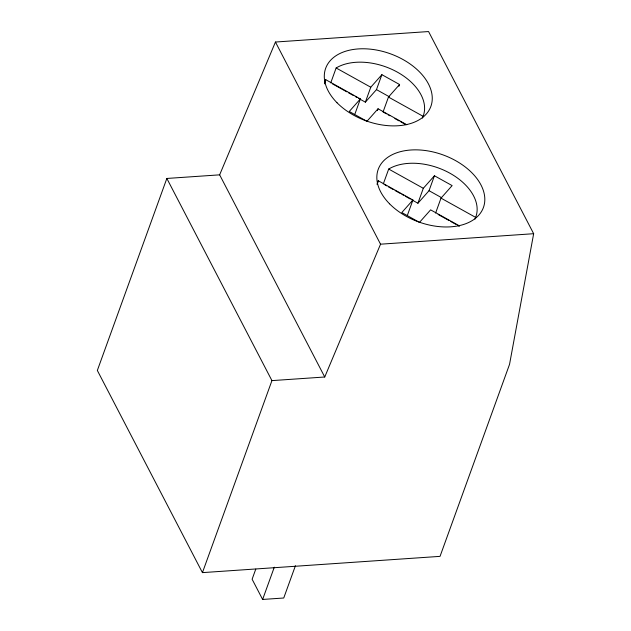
<?xml version="1.0" encoding="UTF-8"?>
<svg xmlns="http://www.w3.org/2000/svg" width="631" height="631" viewBox="0 0 631 631"><rect width="100%" height="100%" fill="white"/><g stroke="black" fill="none" stroke-linecap="round" stroke-linejoin="round"><path stroke-width="0.95" d="M533.66 233.707L509.54 364.355L440.036 556.361L202.433 572.625L97.34 370.46L166.844 178.455L219.643 174.842L275.447 42.032L428.567 31.55L533.66 233.707L380.54 244.189L324.736 376.999L271.937 380.619L202.433 572.625M324.799 82.33L325.754 79.687L360.38 98.941L354.969 113.872M330.739 82.906L336.142 67.974A52.002 33.143 19.9 0 1 397.356 72.131A52.002 33.143 19.9 0 1 423.085 116.301L422.447 118.06M358.605 98.397L365.365 102.151L370.768 87.22L381.889 74.687L399.581 84.515L398.942 86.273M365.365 102.151L376.478 89.618L381.889 74.687M377.433 110.528L378.064 108.777L406.782 124.733M399.581 84.515L388.459 97.056L383.056 111.987L386.432 113.864M377.03 184.284L378.3 180.774L412.926 200.019L407.516 214.95M383.285 183.984L388.696 169.053A52.002 33.143 19.9 0 1 449.911 173.209A52.002 33.143 19.9 0 1 475.632 217.38L474.993 219.138M255.784 569.091L252.116 579.234L262.622 599.45L283.745 598.007L295.426 565.739M262.622 599.45L274.304 567.182M412.004 199.948L417.911 203.237L423.314 188.298L434.436 175.765L452.127 185.601L441.006 198.134L435.603 213.065M417.911 203.237L429.033 190.696L434.436 175.765M360.38 98.941L349.258 111.474L366.95 121.31L378.064 108.777M412.926 200.019L401.805 212.552L419.497 222.388L430.618 209.855L459.329 225.811M376.478 89.618L389.114 96.646M336.142 67.974L370.768 87.22M388.459 97.056L423.085 116.301M332.427 83.844L346.782 91.826M348.47 92.765L353.541 95.581M355.229 96.519L356.917 97.458M388.12 114.803L389.808 115.741M394.88 118.557L399.1 120.907M400.788 121.846L405.859 124.662M429.033 190.696L441.668 197.724M388.696 169.053L423.314 188.298M441.006 198.134L475.632 217.38M384.973 184.922L386.669 185.861M388.357 186.8L393.421 189.615M395.109 190.554L400.18 193.378M401.868 194.316L403.556 195.255M405.244 196.194L410.308 199.01M438.135 214.477L449.114 220.582M450.802 221.52L455.874 224.336M457.562 225.275L459.25 226.213M275.447 42.032L380.54 244.189M219.643 174.842L324.736 376.999M166.844 178.455L271.937 380.619M377.291 184.071A52.002 33.143 19.9 0 1 378.3 180.774M324.579 83.852A52.002 33.143 19.9 0 1 325.754 79.687M389.572 203.829A55.946 35.659 19.9 0 0 481.619 211.306A55.946 35.659 19.9 0 0 421.295 150.091A55.946 35.659 19.9 0 0 389.572 203.829M337.025 102.75A55.946 35.659 19.9 0 0 429.064 110.228A55.946 35.659 19.9 0 0 368.749 49.013A55.946 35.659 19.9 0 0 337.025 102.75"/></g></svg>
